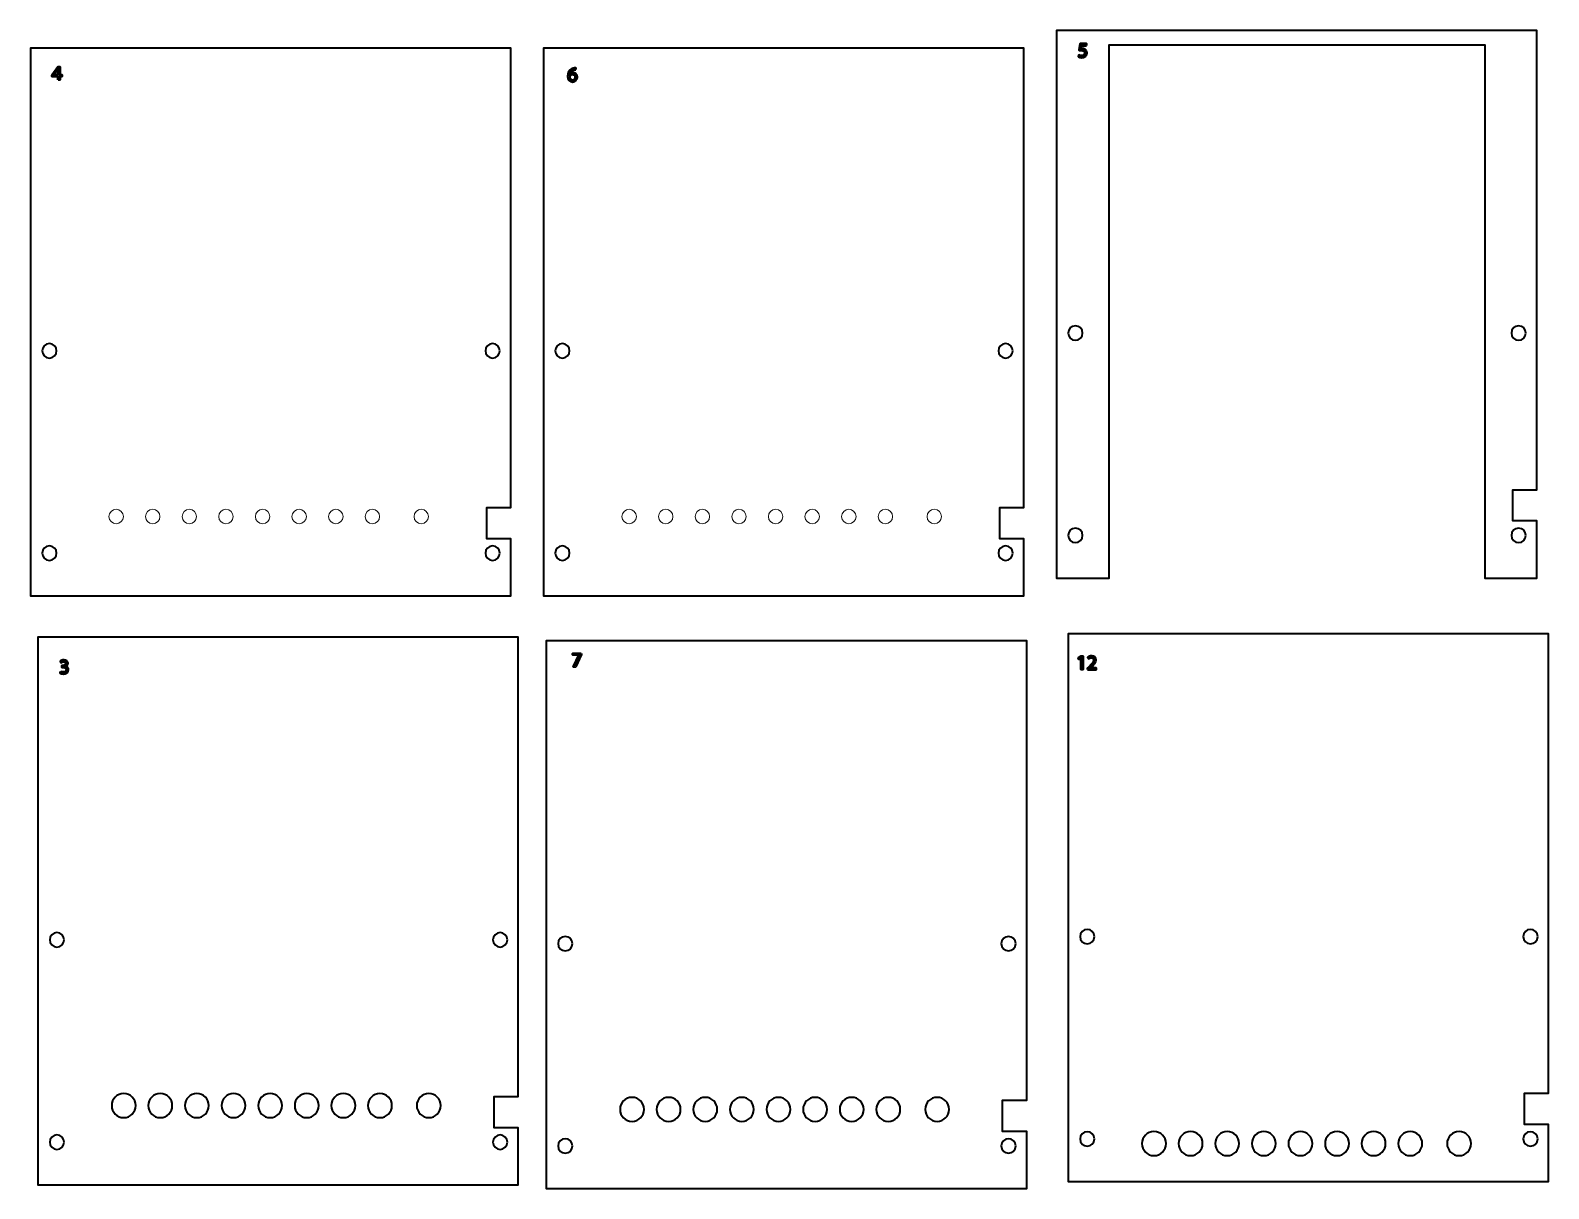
# Model space of a CAD drawing. Header units: inches. Extents: x -37 to 279, y -210 to 31.
import ezdxf

# ---------------------------------------------------------------- set-up
doc = ezdxf.new("R2010")
doc.units = ezdxf.units.IN
doc.header["$MEASUREMENT"] = 0
doc.layers.add('Layer 1', color=7, linetype='Continuous')

# ---------------------------------------------------------------- blocks, each defined once
blk = doc.blocks.new('block 3')
at = {"layer": 'Layer 1', "color": 12, "lineweight": 20, "true_color": 0xd41919}
blk.add_open_spline([(43.11, -70.1), (43.11, -69.28), (43.79, -68.6), (44.61, -68.6), (45.44, -68.6), (46.11, -69.28), (46.11, -70.1), (46.11, -70.93), (45.44, -71.6), (44.61, -71.6), (43.79, -71.6), (43.11, -70.93), (43.11, -70.1)], degree=3, knots=[0, 0, 0, 0, 1, 1, 1, 2, 2, 2, 3, 3, 3, 4, 4, 4, 4], dxfattribs=at)
blk = doc.blocks.new('block 4')
at = {"layer": 'Layer 1', "color": 12, "lineweight": 20, "true_color": 0xd41919}
blk.add_open_spline([(32.95, -70.1), (32.95, -69.28), (33.63, -68.6), (34.45, -68.6), (35.28, -68.6), (35.95, -69.28), (35.95, -70.1), (35.95, -70.93), (35.28, -71.6), (34.45, -71.6), (33.63, -71.6), (32.95, -70.93), (32.95, -70.1)], degree=3, knots=[0, 0, 0, 0, 1, 1, 1, 2, 2, 2, 3, 3, 3, 4, 4, 4, 4], dxfattribs=at)
blk = doc.blocks.new('block 5')
at = {"layer": 'Layer 1', "color": 12, "lineweight": 20, "true_color": 0xd41919}
blk.add_open_spline([(25.33, -70.1), (25.33, -69.28), (26.01, -68.6), (26.83, -68.6), (27.66, -68.6), (28.33, -69.28), (28.33, -70.1), (28.33, -70.93), (27.66, -71.6), (26.83, -71.6), (26.01, -71.6), (25.33, -70.93), (25.33, -70.1)], degree=3, knots=[0, 0, 0, 0, 1, 1, 1, 2, 2, 2, 3, 3, 3, 4, 4, 4, 4], dxfattribs=at)
blk = doc.blocks.new('block 6')
at = {"layer": 'Layer 1', "color": 12, "lineweight": 20, "true_color": 0xd41919}
blk.add_open_spline([(17.71, -70.1), (17.71, -69.28), (18.39, -68.6), (19.21, -68.6), (20.04, -68.6), (20.71, -69.28), (20.71, -70.1), (20.71, -70.93), (20.04, -71.6), (19.21, -71.6), (18.39, -71.6), (17.71, -70.93), (17.71, -70.1)], degree=3, knots=[0, 0, 0, 0, 1, 1, 1, 2, 2, 2, 3, 3, 3, 4, 4, 4, 4], dxfattribs=at)
blk = doc.blocks.new('block 7')
at = {"layer": 'Layer 1', "color": 12, "lineweight": 20, "true_color": 0xd41919}
blk.add_open_spline([(10.09, -70.1), (10.09, -69.28), (10.77, -68.6), (11.59, -68.6), (12.42, -68.6), (13.09, -69.28), (13.09, -70.1), (13.09, -70.93), (12.42, -71.6), (11.59, -71.6), (10.77, -71.6), (10.09, -70.93), (10.09, -70.1)], degree=3, knots=[0, 0, 0, 0, 1, 1, 1, 2, 2, 2, 3, 3, 3, 4, 4, 4, 4], dxfattribs=at)
blk = doc.blocks.new('block 8')
at = {"layer": 'Layer 1', "color": 12, "lineweight": 20, "true_color": 0xd41919}
blk.add_open_spline([(2.47, -70.1), (2.47, -69.28), (3.15, -68.6), (3.97, -68.6), (4.8, -68.6), (5.47, -69.28), (5.47, -70.1), (5.47, -70.93), (4.8, -71.6), (3.97, -71.6), (3.15, -71.6), (2.47, -70.93), (2.47, -70.1)], degree=3, knots=[0, 0, 0, 0, 1, 1, 1, 2, 2, 2, 3, 3, 3, 4, 4, 4, 4], dxfattribs=at)
blk = doc.blocks.new('block 9')
at = {"layer": 'Layer 1', "color": 12, "lineweight": 20, "true_color": 0xd41919}
blk.add_open_spline([(-5.15, -70.1), (-5.15, -69.28), (-4.47, -68.6), (-3.65, -68.6), (-2.82, -68.6), (-2.15, -69.28), (-2.15, -70.1), (-2.15, -70.93), (-2.82, -71.6), (-3.65, -71.6), (-4.47, -71.6), (-5.15, -70.93), (-5.15, -70.1)], degree=3, knots=[0, 0, 0, 0, 1, 1, 1, 2, 2, 2, 3, 3, 3, 4, 4, 4, 4], dxfattribs=at)
blk = doc.blocks.new('block 10')
at = {"layer": 'Layer 1', "color": 12, "lineweight": 20, "true_color": 0xd41919}
blk.add_open_spline([(-12.77, -70.1), (-12.77, -69.28), (-12.09, -68.6), (-11.27, -68.6), (-10.44, -68.6), (-9.77, -69.28), (-9.77, -70.1), (-9.77, -70.93), (-10.44, -71.6), (-11.27, -71.6), (-12.09, -71.6), (-12.77, -70.93), (-12.77, -70.1)], degree=3, knots=[0, 0, 0, 0, 1, 1, 1, 2, 2, 2, 3, 3, 3, 4, 4, 4, 4], dxfattribs=at)
blk = doc.blocks.new('block 11')
at = {"layer": 'Layer 1', "color": 12, "lineweight": 20, "true_color": 0xd41919}
blk.add_open_spline([(-20.39, -70.1), (-20.39, -69.28), (-19.71, -68.6), (-18.89, -68.6), (-18.06, -68.6), (-17.39, -69.28), (-17.39, -70.1), (-17.39, -70.93), (-18.06, -71.6), (-18.89, -71.6), (-19.71, -71.6), (-20.39, -70.93), (-20.39, -70.1)], degree=3, knots=[0, 0, 0, 0, 1, 1, 1, 2, 2, 2, 3, 3, 3, 4, 4, 4, 4], dxfattribs=at)
blk = doc.blocks.new('block 2')
at = {"layer": 'Layer 1'}
for name in ['block 11', 'block 10', 'block 9', 'block 8', 'block 7', 'block 6', 'block 5', 'block 4', 'block 3']:
    blk.add_blockref(name, (0, 0), dxfattribs=at)
blk = doc.blocks.new('block 13')
at = {"layer": 'Layer 1', "color": 12, "lineweight": 20, "true_color": 0xd41919}
blk.add_open_spline([(149.89, -70.1), (149.89, -69.28), (150.56, -68.6), (151.39, -68.6), (152.22, -68.6), (152.89, -69.28), (152.89, -70.1), (152.89, -70.93), (152.22, -71.6), (151.39, -71.6), (150.56, -71.6), (149.89, -70.93), (149.89, -70.1)], degree=3, knots=[0, 0, 0, 0, 1, 1, 1, 2, 2, 2, 3, 3, 3, 4, 4, 4, 4], dxfattribs=at)
blk = doc.blocks.new('block 14')
at = {"layer": 'Layer 1', "color": 12, "lineweight": 20, "true_color": 0xd41919}
blk.add_open_spline([(139.73, -70.1), (139.73, -69.28), (140.4, -68.6), (141.23, -68.6), (142.06, -68.6), (142.73, -69.28), (142.73, -70.1), (142.73, -70.93), (142.06, -71.6), (141.23, -71.6), (140.4, -71.6), (139.73, -70.93), (139.73, -70.1)], degree=3, knots=[0, 0, 0, 0, 1, 1, 1, 2, 2, 2, 3, 3, 3, 4, 4, 4, 4], dxfattribs=at)
blk = doc.blocks.new('block 15')
at = {"layer": 'Layer 1', "color": 12, "lineweight": 20, "true_color": 0xd41919}
blk.add_open_spline([(132.11, -70.1), (132.11, -69.28), (132.78, -68.6), (133.61, -68.6), (134.44, -68.6), (135.11, -69.28), (135.11, -70.1), (135.11, -70.93), (134.44, -71.6), (133.61, -71.6), (132.78, -71.6), (132.11, -70.93), (132.11, -70.1)], degree=3, knots=[0, 0, 0, 0, 1, 1, 1, 2, 2, 2, 3, 3, 3, 4, 4, 4, 4], dxfattribs=at)
blk = doc.blocks.new('block 16')
at = {"layer": 'Layer 1', "color": 12, "lineweight": 20, "true_color": 0xd41919}
blk.add_open_spline([(124.49, -70.1), (124.49, -69.28), (125.16, -68.6), (125.99, -68.6), (126.82, -68.6), (127.49, -69.28), (127.49, -70.1), (127.49, -70.93), (126.82, -71.6), (125.99, -71.6), (125.16, -71.6), (124.49, -70.93), (124.49, -70.1)], degree=3, knots=[0, 0, 0, 0, 1, 1, 1, 2, 2, 2, 3, 3, 3, 4, 4, 4, 4], dxfattribs=at)
blk = doc.blocks.new('block 17')
at = {"layer": 'Layer 1', "color": 12, "lineweight": 20, "true_color": 0xd41919}
blk.add_open_spline([(116.87, -70.1), (116.87, -69.28), (117.54, -68.6), (118.37, -68.6), (119.2, -68.6), (119.87, -69.28), (119.87, -70.1), (119.87, -70.93), (119.2, -71.6), (118.37, -71.6), (117.54, -71.6), (116.87, -70.93), (116.87, -70.1)], degree=3, knots=[0, 0, 0, 0, 1, 1, 1, 2, 2, 2, 3, 3, 3, 4, 4, 4, 4], dxfattribs=at)
blk = doc.blocks.new('block 18')
at = {"layer": 'Layer 1', "color": 12, "lineweight": 20, "true_color": 0xd41919}
blk.add_open_spline([(109.25, -70.1), (109.25, -69.28), (109.92, -68.6), (110.75, -68.6), (111.58, -68.6), (112.25, -69.28), (112.25, -70.1), (112.25, -70.93), (111.58, -71.6), (110.75, -71.6), (109.92, -71.6), (109.25, -70.93), (109.25, -70.1)], degree=3, knots=[0, 0, 0, 0, 1, 1, 1, 2, 2, 2, 3, 3, 3, 4, 4, 4, 4], dxfattribs=at)
blk = doc.blocks.new('block 19')
at = {"layer": 'Layer 1', "color": 12, "lineweight": 20, "true_color": 0xd41919}
blk.add_open_spline([(101.63, -70.1), (101.63, -69.28), (102.3, -68.6), (103.13, -68.6), (103.96, -68.6), (104.63, -69.28), (104.63, -70.1), (104.63, -70.93), (103.96, -71.6), (103.13, -71.6), (102.3, -71.6), (101.63, -70.93), (101.63, -70.1)], degree=3, knots=[0, 0, 0, 0, 1, 1, 1, 2, 2, 2, 3, 3, 3, 4, 4, 4, 4], dxfattribs=at)
blk = doc.blocks.new('block 20')
at = {"layer": 'Layer 1', "color": 12, "lineweight": 20, "true_color": 0xd41919}
blk.add_open_spline([(94.01, -70.1), (94.01, -69.28), (94.68, -68.6), (95.51, -68.6), (96.34, -68.6), (97.01, -69.28), (97.01, -70.1), (97.01, -70.93), (96.34, -71.6), (95.51, -71.6), (94.68, -71.6), (94.01, -70.93), (94.01, -70.1)], degree=3, knots=[0, 0, 0, 0, 1, 1, 1, 2, 2, 2, 3, 3, 3, 4, 4, 4, 4], dxfattribs=at)
blk = doc.blocks.new('block 21')
at = {"layer": 'Layer 1', "color": 12, "lineweight": 20, "true_color": 0xd41919}
blk.add_open_spline([(86.39, -70.1), (86.39, -69.28), (87.06, -68.6), (87.89, -68.6), (88.72, -68.6), (89.39, -69.28), (89.39, -70.1), (89.39, -70.93), (88.72, -71.6), (87.89, -71.6), (87.06, -71.6), (86.39, -70.93), (86.39, -70.1)], degree=3, knots=[0, 0, 0, 0, 1, 1, 1, 2, 2, 2, 3, 3, 3, 4, 4, 4, 4], dxfattribs=at)
blk = doc.blocks.new('block 12')
at = {"layer": 'Layer 1'}
for name in ['block 21', 'block 20', 'block 19', 'block 18', 'block 17', 'block 16', 'block 15', 'block 14', 'block 13']:
    blk.add_blockref(name, (0, 0), dxfattribs=at)
blk = doc.blocks.new('block 23')
at = {"layer": 'Layer 1', "color": 12, "lineweight": 35, "true_color": 0xd41919}
blk.add_open_spline([(149.49, -193.49), (149.49, -192.11), (150.61, -190.99), (151.99, -190.99), (153.37, -190.99), (154.49, -192.11), (154.49, -193.49), (154.49, -194.87), (153.37, -195.99), (151.99, -195.99), (150.61, -195.99), (149.49, -194.87), (149.49, -193.49)], degree=3, knots=[0, 0, 0, 0, 1, 1, 1, 2, 2, 2, 3, 3, 3, 4, 4, 4, 4], dxfattribs=at)
blk = doc.blocks.new('block 24')
at = {"layer": 'Layer 1', "color": 12, "lineweight": 35, "true_color": 0xd41919}
blk.add_open_spline([(139.33, -193.49), (139.33, -192.11), (140.45, -190.99), (141.83, -190.99), (143.21, -190.99), (144.33, -192.11), (144.33, -193.49), (144.33, -194.87), (143.21, -195.99), (141.83, -195.99), (140.45, -195.99), (139.33, -194.87), (139.33, -193.49)], degree=3, knots=[0, 0, 0, 0, 1, 1, 1, 2, 2, 2, 3, 3, 3, 4, 4, 4, 4], dxfattribs=at)
blk = doc.blocks.new('block 25')
at = {"layer": 'Layer 1', "color": 12, "lineweight": 35, "true_color": 0xd41919}
blk.add_open_spline([(131.71, -193.49), (131.71, -192.11), (132.83, -190.99), (134.21, -190.99), (135.59, -190.99), (136.71, -192.11), (136.71, -193.49), (136.71, -194.87), (135.59, -195.99), (134.21, -195.99), (132.83, -195.99), (131.71, -194.87), (131.71, -193.49)], degree=3, knots=[0, 0, 0, 0, 1, 1, 1, 2, 2, 2, 3, 3, 3, 4, 4, 4, 4], dxfattribs=at)
blk = doc.blocks.new('block 26')
at = {"layer": 'Layer 1', "color": 12, "lineweight": 35, "true_color": 0xd41919}
blk.add_open_spline([(124.09, -193.49), (124.09, -192.11), (125.21, -190.99), (126.59, -190.99), (127.97, -190.99), (129.09, -192.11), (129.09, -193.49), (129.09, -194.87), (127.97, -195.99), (126.59, -195.99), (125.21, -195.99), (124.09, -194.87), (124.09, -193.49)], degree=3, knots=[0, 0, 0, 0, 1, 1, 1, 2, 2, 2, 3, 3, 3, 4, 4, 4, 4], dxfattribs=at)
blk = doc.blocks.new('block 27')
at = {"layer": 'Layer 1', "color": 12, "lineweight": 35, "true_color": 0xd41919}
blk.add_open_spline([(116.47, -193.49), (116.47, -192.11), (117.59, -190.99), (118.97, -190.99), (120.35, -190.99), (121.47, -192.11), (121.47, -193.49), (121.47, -194.87), (120.35, -195.99), (118.97, -195.99), (117.59, -195.99), (116.47, -194.87), (116.47, -193.49)], degree=3, knots=[0, 0, 0, 0, 1, 1, 1, 2, 2, 2, 3, 3, 3, 4, 4, 4, 4], dxfattribs=at)
blk = doc.blocks.new('block 28')
at = {"layer": 'Layer 1', "color": 12, "lineweight": 35, "true_color": 0xd41919}
blk.add_open_spline([(108.85, -193.49), (108.85, -192.11), (109.97, -190.99), (111.35, -190.99), (112.73, -190.99), (113.85, -192.11), (113.85, -193.49), (113.85, -194.87), (112.73, -195.99), (111.35, -195.99), (109.97, -195.99), (108.85, -194.87), (108.85, -193.49)], degree=3, knots=[0, 0, 0, 0, 1, 1, 1, 2, 2, 2, 3, 3, 3, 4, 4, 4, 4], dxfattribs=at)
blk = doc.blocks.new('block 29')
at = {"layer": 'Layer 1', "color": 12, "lineweight": 35, "true_color": 0xd41919}
blk.add_open_spline([(101.23, -193.49), (101.23, -192.11), (102.35, -190.99), (103.73, -190.99), (105.11, -190.99), (106.23, -192.11), (106.23, -193.49), (106.23, -194.87), (105.11, -195.99), (103.73, -195.99), (102.35, -195.99), (101.23, -194.87), (101.23, -193.49)], degree=3, knots=[0, 0, 0, 0, 1, 1, 1, 2, 2, 2, 3, 3, 3, 4, 4, 4, 4], dxfattribs=at)
blk = doc.blocks.new('block 30')
at = {"layer": 'Layer 1', "color": 12, "lineweight": 35, "true_color": 0xd41919}
blk.add_open_spline([(93.61, -193.49), (93.61, -192.11), (94.73, -190.99), (96.11, -190.99), (97.49, -190.99), (98.61, -192.11), (98.61, -193.49), (98.61, -194.87), (97.49, -195.99), (96.11, -195.99), (94.73, -195.99), (93.61, -194.87), (93.61, -193.49)], degree=3, knots=[0, 0, 0, 0, 1, 1, 1, 2, 2, 2, 3, 3, 3, 4, 4, 4, 4], dxfattribs=at)
blk = doc.blocks.new('block 31')
at = {"layer": 'Layer 1', "color": 12, "lineweight": 35, "true_color": 0xd41919}
blk.add_open_spline([(85.99, -193.49), (85.99, -192.11), (87.11, -190.99), (88.49, -190.99), (89.87, -190.99), (90.99, -192.11), (90.99, -193.49), (90.99, -194.87), (89.87, -195.99), (88.49, -195.99), (87.11, -195.99), (85.99, -194.87), (85.99, -193.49)], degree=3, knots=[0, 0, 0, 0, 1, 1, 1, 2, 2, 2, 3, 3, 3, 4, 4, 4, 4], dxfattribs=at)
blk = doc.blocks.new('block 22')
at = {"layer": 'Layer 1'}
for name in ['block 31', 'block 30', 'block 29', 'block 28', 'block 27', 'block 26', 'block 25', 'block 24', 'block 23']:
    blk.add_blockref(name, (0, 0), dxfattribs=at)
blk = doc.blocks.new('block 33')
at = {"layer": 'Layer 1', "color": 12, "lineweight": 35, "true_color": 0xd41919}
blk.add_open_spline([(43.68, -192.71), (43.68, -191.33), (44.8, -190.21), (46.18, -190.21), (47.56, -190.21), (48.68, -191.33), (48.68, -192.71), (48.68, -194.09), (47.56, -195.21), (46.18, -195.21), (44.8, -195.21), (43.68, -194.09), (43.68, -192.71)], degree=3, knots=[0, 0, 0, 0, 1, 1, 1, 2, 2, 2, 3, 3, 3, 4, 4, 4, 4], dxfattribs=at)
blk = doc.blocks.new('block 34')
at = {"layer": 'Layer 1', "color": 12, "lineweight": 35, "true_color": 0xd41919}
blk.add_open_spline([(33.52, -192.71), (33.52, -191.33), (34.64, -190.21), (36.02, -190.21), (37.4, -190.21), (38.52, -191.33), (38.52, -192.71), (38.52, -194.09), (37.4, -195.21), (36.02, -195.21), (34.64, -195.21), (33.52, -194.09), (33.52, -192.71)], degree=3, knots=[0, 0, 0, 0, 1, 1, 1, 2, 2, 2, 3, 3, 3, 4, 4, 4, 4], dxfattribs=at)
blk = doc.blocks.new('block 35')
at = {"layer": 'Layer 1', "color": 12, "lineweight": 35, "true_color": 0xd41919}
blk.add_open_spline([(25.9, -192.71), (25.9, -191.33), (27.02, -190.21), (28.4, -190.21), (29.78, -190.21), (30.9, -191.33), (30.9, -192.71), (30.9, -194.09), (29.78, -195.21), (28.4, -195.21), (27.02, -195.21), (25.9, -194.09), (25.9, -192.71)], degree=3, knots=[0, 0, 0, 0, 1, 1, 1, 2, 2, 2, 3, 3, 3, 4, 4, 4, 4], dxfattribs=at)
blk = doc.blocks.new('block 36')
at = {"layer": 'Layer 1', "color": 12, "lineweight": 35, "true_color": 0xd41919}
blk.add_open_spline([(18.28, -192.71), (18.28, -191.33), (19.4, -190.21), (20.78, -190.21), (22.16, -190.21), (23.28, -191.33), (23.28, -192.71), (23.28, -194.09), (22.16, -195.21), (20.78, -195.21), (19.4, -195.21), (18.28, -194.09), (18.28, -192.71)], degree=3, knots=[0, 0, 0, 0, 1, 1, 1, 2, 2, 2, 3, 3, 3, 4, 4, 4, 4], dxfattribs=at)
blk = doc.blocks.new('block 37')
at = {"layer": 'Layer 1', "color": 12, "lineweight": 35, "true_color": 0xd41919}
blk.add_open_spline([(10.66, -192.71), (10.66, -191.33), (11.78, -190.21), (13.16, -190.21), (14.54, -190.21), (15.66, -191.33), (15.66, -192.71), (15.66, -194.09), (14.54, -195.21), (13.16, -195.21), (11.78, -195.21), (10.66, -194.09), (10.66, -192.71)], degree=3, knots=[0, 0, 0, 0, 1, 1, 1, 2, 2, 2, 3, 3, 3, 4, 4, 4, 4], dxfattribs=at)
blk = doc.blocks.new('block 38')
at = {"layer": 'Layer 1', "color": 12, "lineweight": 35, "true_color": 0xd41919}
blk.add_open_spline([(3.04, -192.71), (3.04, -191.33), (4.16, -190.21), (5.54, -190.21), (6.92, -190.21), (8.04, -191.33), (8.04, -192.71), (8.04, -194.09), (6.92, -195.21), (5.54, -195.21), (4.16, -195.21), (3.04, -194.09), (3.04, -192.71)], degree=3, knots=[0, 0, 0, 0, 1, 1, 1, 2, 2, 2, 3, 3, 3, 4, 4, 4, 4], dxfattribs=at)
blk = doc.blocks.new('block 39')
at = {"layer": 'Layer 1', "color": 12, "lineweight": 35, "true_color": 0xd41919}
blk.add_open_spline([(-4.58, -192.71), (-4.58, -191.33), (-3.46, -190.21), (-2.08, -190.21), (-0.7, -190.21), (0.42, -191.33), (0.42, -192.71), (0.42, -194.09), (-0.7, -195.21), (-2.08, -195.21), (-3.46, -195.21), (-4.58, -194.09), (-4.58, -192.71)], degree=3, knots=[0, 0, 0, 0, 1, 1, 1, 2, 2, 2, 3, 3, 3, 4, 4, 4, 4], dxfattribs=at)
blk = doc.blocks.new('block 40')
at = {"layer": 'Layer 1', "color": 12, "lineweight": 35, "true_color": 0xd41919}
blk.add_open_spline([(-12.2, -192.71), (-12.2, -191.33), (-11.08, -190.21), (-9.7, -190.21), (-8.32, -190.21), (-7.2, -191.33), (-7.2, -192.71), (-7.2, -194.09), (-8.32, -195.21), (-9.7, -195.21), (-11.08, -195.21), (-12.2, -194.09), (-12.2, -192.71)], degree=3, knots=[0, 0, 0, 0, 1, 1, 1, 2, 2, 2, 3, 3, 3, 4, 4, 4, 4], dxfattribs=at)
blk = doc.blocks.new('block 41')
at = {"layer": 'Layer 1', "color": 12, "lineweight": 35, "true_color": 0xd41919}
blk.add_open_spline([(-19.82, -192.71), (-19.82, -191.33), (-18.7, -190.21), (-17.32, -190.21), (-15.94, -190.21), (-14.82, -191.33), (-14.82, -192.71), (-14.82, -194.09), (-15.94, -195.21), (-17.32, -195.21), (-18.7, -195.21), (-19.82, -194.09), (-19.82, -192.71)], degree=3, knots=[0, 0, 0, 0, 1, 1, 1, 2, 2, 2, 3, 3, 3, 4, 4, 4, 4], dxfattribs=at)
blk = doc.blocks.new('block 32')
at = {"layer": 'Layer 1'}
for name in ['block 41', 'block 40', 'block 39', 'block 38', 'block 37', 'block 36', 'block 35', 'block 34', 'block 33']:
    blk.add_blockref(name, (0, 0), dxfattribs=at)
blk = doc.blocks.new('block 42')
at = {"layer": 'Layer 1', "color": 167, "lineweight": 50, "true_color": 0x2b4897}
blk.add_open_spline([(-30.47, -102.35), (-30.37, -102.42), (-30.12, -102.52), (-29.86, -102.52), (-29.38, -102.52), (-29.24, -102.22), (-29.24, -101.99), (-29.24, -101.6), (-29.59, -101.44), (-29.95, -101.44), (-29.95, -101.44), (-30.16, -101.44), (-30.16, -101.44), (-30.16, -101.44), (-30.16, -101.16), (-30.16, -101.16), (-30.16, -101.16), (-29.95, -101.16), (-29.95, -101.16), (-29.68, -101.16), (-29.34, -101.02), (-29.34, -100.7), (-29.34, -100.48), (-29.48, -100.28), (-29.82, -100.28), (-30.04, -100.28), (-30.25, -100.38), (-30.37, -100.46), (-30.37, -100.46), (-30.47, -100.19), (-30.47, -100.19), (-30.32, -100.09), (-30.04, -99.98), (-29.75, -99.98), (-29.21, -99.98), (-28.96, -100.3), (-28.96, -100.64), (-28.96, -100.92), (-29.13, -101.16), (-29.47, -101.28), (-29.47, -101.28), (-29.47, -101.29), (-29.47, -101.29), (-29.13, -101.36), (-28.86, -101.61), (-28.86, -102), (-28.86, -102.44), (-29.2, -102.82), (-29.86, -102.82), (-30.17, -102.82), (-30.44, -102.73), (-30.57, -102.64), (-30.57, -102.64), (-30.47, -102.35), (-30.47, -102.35)], degree=3, knots=[0, 0, 0, 0, 1, 1, 1, 2, 2, 2, 3, 3, 3, 4, 4, 4, 5, 5, 5, 6, 6, 6, 7, 7, 7, 8, 8, 8, 9, 9, 9, 10, 10, 10, 11, 11, 11, 12, 12, 12, 13, 13, 13, 14, 14, 14, 15, 15, 15, 16, 16, 16, 17, 17, 17, 18, 18, 18, 18], dxfattribs=at)
blk = doc.blocks.new('block 43')
at = {"layer": 'Layer 1', "color": 167, "lineweight": 50, "true_color": 0x2b4897}
blk.add_lwpolyline([(-30.94, 20.78), (-30.94, 21.52), (-32.22, 21.52), (-32.22, 21.77), (-30.99, 23.53), (-30.59, 23.53), (-30.59, 21.82), (-30.21, 21.82), (-30.21, 21.52), (-30.59, 21.52), (-30.59, 20.78), (-30.94, 20.78)], dxfattribs=at)
blk.add_open_spline([(-30.94, 21.82), (-30.94, 21.82), (-30.94, 22.73), (-30.94, 22.73), (-30.94, 22.88), (-30.94, 23.02), (-30.93, 23.17), (-30.93, 23.17), (-30.94, 23.17), (-30.94, 23.17), (-31.03, 23.01), (-31.1, 22.89), (-31.17, 22.76), (-31.17, 22.76), (-31.84, 21.83), (-31.84, 21.83), (-31.84, 21.83), (-31.84, 21.82), (-31.84, 21.82), (-31.84, 21.82), (-30.94, 21.82), (-30.94, 21.82)], degree=3, knots=[0, 0, 0, 0, 1, 1, 1, 2, 2, 2, 3, 3, 3, 4, 4, 4, 5, 5, 5, 6, 6, 6, 7, 7, 7, 7], dxfattribs=at)
blk = doc.blocks.new('block 44')
at = {"layer": 'Layer 1', "color": 167, "lineweight": 50, "true_color": 0x2b4897}
blk.add_open_spline([(183.07, 27.94), (183.07, 27.94), (182.02, 27.94), (182.02, 27.94), (182.02, 27.94), (181.92, 27.24), (181.92, 27.24), (181.98, 27.25), (182.04, 27.25), (182.14, 27.25), (182.35, 27.25), (182.56, 27.21), (182.73, 27.11), (182.95, 26.98), (183.13, 26.75), (183.13, 26.4), (183.13, 25.86), (182.7, 25.46), (182.1, 25.46), (181.8, 25.46), (181.55, 25.55), (181.42, 25.63), (181.42, 25.63), (181.51, 25.91), (181.51, 25.91), (181.62, 25.85), (181.85, 25.76), (182.1, 25.76), (182.45, 25.76), (182.75, 25.99), (182.75, 26.36), (182.75, 26.71), (182.51, 26.97), (181.96, 26.97), (181.8, 26.97), (181.68, 26.95), (181.58, 26.94), (181.58, 26.94), (181.76, 28.26), (181.76, 28.26), (181.76, 28.26), (183.07, 28.26), (183.07, 28.26), (183.07, 28.26), (183.07, 27.94), (183.07, 27.94)], degree=3, knots=[0, 0, 0, 0, 1, 1, 1, 2, 2, 2, 3, 3, 3, 4, 4, 4, 5, 5, 5, 6, 6, 6, 7, 7, 7, 8, 8, 8, 9, 9, 9, 10, 10, 10, 11, 11, 11, 12, 12, 12, 13, 13, 13, 14, 14, 14, 15, 15, 15, 15], dxfattribs=at)
blk = doc.blocks.new('block 45')
at = {"layer": 'Layer 1', "color": 167, "lineweight": 50, "true_color": 0x2b4897}
for points, knots in [([(76.76, 22.93), (76.69, 22.94), (76.59, 22.93), (76.49, 22.91), (75.9, 22.82), (75.59, 22.39), (75.53, 21.94), (75.53, 21.94), (75.54, 21.94), (75.54, 21.94), (75.67, 22.11), (75.9, 22.25), (76.21, 22.25), (76.69, 22.25), (77.04, 21.9), (77.04, 21.37), (77.04, 20.86), (76.69, 20.4), (76.12, 20.4), (75.53, 20.4), (75.15, 20.85), (75.15, 21.57), (75.15, 22.11), (75.34, 22.54), (75.61, 22.81), (75.84, 23.03), (76.15, 23.17), (76.49, 23.21), (76.6, 23.23), (76.7, 23.24), (76.76, 23.24), (76.76, 23.24), (76.76, 22.93), (76.76, 22.93)], [0, 0, 0, 0, 1, 1, 1, 2, 2, 2, 3, 3, 3, 4, 4, 4, 5, 5, 5, 6, 6, 6, 7, 7, 7, 8, 8, 8, 9, 9, 9, 10, 10, 10, 11, 11, 11, 11]), ([(76.66, 21.34), (76.66, 21.74), (76.43, 21.98), (76.09, 21.98), (75.87, 21.98), (75.66, 21.84), (75.56, 21.64), (75.53, 21.59), (75.52, 21.54), (75.52, 21.47), (75.53, 21.02), (75.73, 20.68), (76.12, 20.68), (76.44, 20.68), (76.66, 20.95), (76.66, 21.34)], [0, 0, 0, 0, 1, 1, 1, 2, 2, 2, 3, 3, 3, 4, 4, 4, 5, 5, 5, 5])]:
    blk.add_open_spline(points, degree=3, knots=knots, dxfattribs=at)
blk = doc.blocks.new('block 46')
at = {"layer": 'Layer 1', "color": 167, "lineweight": 50, "true_color": 0x2b4897}
blk.add_lwpolyline([(77.9, -98.6), (77.9, -98.85), (76.71, -101.36), (76.32, -101.36), (77.51, -98.92), (77.51, -98.91), (76.17, -98.91), (76.17, -98.6), (77.9, -98.6)], dxfattribs=at)
blk = doc.blocks.new('block 48')
at = {"layer": 'Layer 1', "color": 12, "lineweight": 35, "true_color": 0xd41919}
blk.add_open_spline([(258.13, -200.62), (258.13, -199.24), (259.25, -198.12), (260.63, -198.12), (262.01, -198.12), (263.13, -199.24), (263.13, -200.62), (263.13, -202), (262.01, -203.12), (260.63, -203.12), (259.25, -203.12), (258.13, -202), (258.13, -200.62)], degree=3, knots=[0, 0, 0, 0, 1, 1, 1, 2, 2, 2, 3, 3, 3, 4, 4, 4, 4], dxfattribs=at)
blk = doc.blocks.new('block 49')
at = {"layer": 'Layer 1', "color": 12, "lineweight": 35, "true_color": 0xd41919}
blk.add_open_spline([(247.97, -200.62), (247.97, -199.24), (249.09, -198.12), (250.47, -198.12), (251.85, -198.12), (252.97, -199.24), (252.97, -200.62), (252.97, -202), (251.85, -203.12), (250.47, -203.12), (249.09, -203.12), (247.97, -202), (247.97, -200.62)], degree=3, knots=[0, 0, 0, 0, 1, 1, 1, 2, 2, 2, 3, 3, 3, 4, 4, 4, 4], dxfattribs=at)
blk = doc.blocks.new('block 50')
at = {"layer": 'Layer 1', "color": 12, "lineweight": 35, "true_color": 0xd41919}
blk.add_open_spline([(240.35, -200.62), (240.35, -199.24), (241.47, -198.12), (242.85, -198.12), (244.23, -198.12), (245.35, -199.24), (245.35, -200.62), (245.35, -202), (244.23, -203.12), (242.85, -203.12), (241.47, -203.12), (240.35, -202), (240.35, -200.62)], degree=3, knots=[0, 0, 0, 0, 1, 1, 1, 2, 2, 2, 3, 3, 3, 4, 4, 4, 4], dxfattribs=at)
blk = doc.blocks.new('block 51')
at = {"layer": 'Layer 1', "color": 12, "lineweight": 35, "true_color": 0xd41919}
blk.add_open_spline([(232.73, -200.62), (232.73, -199.24), (233.85, -198.12), (235.23, -198.12), (236.61, -198.12), (237.73, -199.24), (237.73, -200.62), (237.73, -202), (236.61, -203.12), (235.23, -203.12), (233.85, -203.12), (232.73, -202), (232.73, -200.62)], degree=3, knots=[0, 0, 0, 0, 1, 1, 1, 2, 2, 2, 3, 3, 3, 4, 4, 4, 4], dxfattribs=at)
blk = doc.blocks.new('block 52')
at = {"layer": 'Layer 1', "color": 12, "lineweight": 35, "true_color": 0xd41919}
blk.add_open_spline([(225.11, -200.62), (225.11, -199.24), (226.23, -198.12), (227.61, -198.12), (228.99, -198.12), (230.11, -199.24), (230.11, -200.62), (230.11, -202), (228.99, -203.12), (227.61, -203.12), (226.23, -203.12), (225.11, -202), (225.11, -200.62)], degree=3, knots=[0, 0, 0, 0, 1, 1, 1, 2, 2, 2, 3, 3, 3, 4, 4, 4, 4], dxfattribs=at)
blk = doc.blocks.new('block 53')
at = {"layer": 'Layer 1', "color": 12, "lineweight": 35, "true_color": 0xd41919}
blk.add_open_spline([(217.49, -200.62), (217.49, -199.24), (218.61, -198.12), (219.99, -198.12), (221.37, -198.12), (222.49, -199.24), (222.49, -200.62), (222.49, -202), (221.37, -203.12), (219.99, -203.12), (218.61, -203.12), (217.49, -202), (217.49, -200.62)], degree=3, knots=[0, 0, 0, 0, 1, 1, 1, 2, 2, 2, 3, 3, 3, 4, 4, 4, 4], dxfattribs=at)
blk = doc.blocks.new('block 54')
at = {"layer": 'Layer 1', "color": 12, "lineweight": 35, "true_color": 0xd41919}
blk.add_open_spline([(209.87, -200.62), (209.87, -199.24), (210.99, -198.12), (212.37, -198.12), (213.75, -198.12), (214.87, -199.24), (214.87, -200.62), (214.87, -202), (213.75, -203.12), (212.37, -203.12), (210.99, -203.12), (209.87, -202), (209.87, -200.62)], degree=3, knots=[0, 0, 0, 0, 1, 1, 1, 2, 2, 2, 3, 3, 3, 4, 4, 4, 4], dxfattribs=at)
blk = doc.blocks.new('block 55')
at = {"layer": 'Layer 1', "color": 12, "lineweight": 35, "true_color": 0xd41919}
blk.add_open_spline([(202.25, -200.62), (202.25, -199.24), (203.37, -198.12), (204.75, -198.12), (206.13, -198.12), (207.25, -199.24), (207.25, -200.62), (207.25, -202), (206.13, -203.12), (204.75, -203.12), (203.37, -203.12), (202.25, -202), (202.25, -200.62)], degree=3, knots=[0, 0, 0, 0, 1, 1, 1, 2, 2, 2, 3, 3, 3, 4, 4, 4, 4], dxfattribs=at)
blk = doc.blocks.new('block 56')
at = {"layer": 'Layer 1', "color": 12, "lineweight": 35, "true_color": 0xd41919}
blk.add_open_spline([(194.63, -200.62), (194.63, -199.24), (195.75, -198.12), (197.13, -198.12), (198.51, -198.12), (199.63, -199.24), (199.63, -200.62), (199.63, -202), (198.51, -203.12), (197.13, -203.12), (195.75, -203.12), (194.63, -202), (194.63, -200.62)], degree=3, knots=[0, 0, 0, 0, 1, 1, 1, 2, 2, 2, 3, 3, 3, 4, 4, 4, 4], dxfattribs=at)
blk = doc.blocks.new('block 47')
at = {"layer": 'Layer 1'}
for name in ['block 56', 'block 55', 'block 54', 'block 53', 'block 52', 'block 51', 'block 50', 'block 49', 'block 48']:
    blk.add_blockref(name, (0, 0), dxfattribs=at)
blk = doc.blocks.new('block 57')
at = {"layer": 'Layer 1', "color": 167, "lineweight": 50, "true_color": 0x2b4897}
blk.add_lwpolyline([(181.95, -99.53), (181.95, -99.53), (181.47, -99.79), (181.4, -99.51), (182, -99.19), (182.31, -99.19), (182.31, -101.94), (181.95, -101.94), (181.95, -99.53)], dxfattribs=at)
blk.add_open_spline([(183.32, -101.94), (183.32, -101.94), (183.32, -101.71), (183.32, -101.71), (183.32, -101.71), (183.61, -101.42), (183.61, -101.42), (184.31, -100.76), (184.63, -100.4), (184.63, -99.99), (184.63, -99.71), (184.5, -99.45), (184.09, -99.45), (183.84, -99.45), (183.63, -99.58), (183.5, -99.68), (183.5, -99.68), (183.38, -99.42), (183.38, -99.42), (183.58, -99.26), (183.85, -99.14), (184.16, -99.14), (184.76, -99.14), (185.01, -99.55), (185.01, -99.94), (185.01, -100.45), (184.64, -100.86), (184.06, -101.42), (184.06, -101.42), (183.84, -101.62), (183.84, -101.62), (183.84, -101.62), (183.84, -101.63), (183.84, -101.63), (183.84, -101.63), (185.07, -101.63), (185.07, -101.63), (185.07, -101.63), (185.07, -101.94), (185.07, -101.94), (185.07, -101.94), (183.32, -101.94), (183.32, -101.94)], degree=3, knots=[0, 0, 0, 0, 1, 1, 1, 2, 2, 2, 3, 3, 3, 4, 4, 4, 5, 5, 5, 6, 6, 6, 7, 7, 7, 8, 8, 8, 9, 9, 9, 10, 10, 10, 11, 11, 11, 12, 12, 12, 13, 13, 13, 14, 14, 14, 14], dxfattribs=at)

msp = doc.modelspace()

# ---------------------------------------------------------------- linework, layer by layer
at = {"layer": 'Layer 1', "color": 7, "lineweight": 35, "true_color": 0xffffff}
for points in [[(269.5, 31.09), (184.59, 31.09), (176.81, 31.09), (176.81, 28.09), (176.81, -82.91), (187.77, -82.91), (187.77, 28.09), (265.97, 28.09), (265.97, -82.91), (276.81, -82.91), (276.81, -71.02), (271.81, -71.02), (271.81, -64.52), (276.81, -64.52), (276.81, 28.09), (276.81, 31.09), (269.5, 31.09)], [(55.94, 27.39), (-28.96, 27.39), (-36.74, 27.39), (-36.74, 24.39), (-36.74, -65.48), (-36.74, -86.61), (-28.96, -86.61), (55.94, -86.61), (63.26, -86.61), (63.26, -74.72), (58.26, -74.72), (58.26, -68.22), (63.26, -68.22), (63.26, -65.48), (63.26, 24.39), (63.26, 27.39), (55.94, 27.39)], [(162.72, 27.39), (77.82, 27.39), (70.03, 27.39), (70.03, 24.39), (70.03, -65.48), (70.03, -86.61), (77.82, -86.61), (162.72, -86.61), (170.03, -86.61), (170.03, -74.72), (165.03, -74.72), (165.03, -68.22), (170.03, -68.22), (170.03, -65.48), (170.03, 24.39), (170.03, 27.39), (162.72, 27.39)], [(271.96, -94.53), (187.06, -94.53), (179.27, -94.53), (179.27, -97.53), (179.27, -187.41), (179.27, -208.53), (187.06, -208.53), (271.96, -208.53), (279.27, -208.53), (279.27, -196.64), (274.27, -196.64), (274.27, -190.14), (279.27, -190.14), (279.27, -187.41), (279.27, -97.53), (279.27, -94.53), (271.96, -94.53)], [(57.51, -95.21), (-27.39, -95.21), (-35.18, -95.21), (-35.18, -98.21), (-35.18, -188.08), (-35.18, -209.21), (-27.39, -209.21), (57.51, -209.21), (64.82, -209.21), (64.82, -197.32), (59.82, -197.32), (59.82, -190.82), (64.82, -190.82), (64.82, -188.08), (64.82, -98.21), (64.82, -95.21), (57.51, -95.21)], [(163.32, -95.99), (78.41, -95.99), (70.63, -95.99), (70.63, -98.99), (70.63, -188.87), (70.63, -209.99), (78.41, -209.99), (163.32, -209.99), (170.63, -209.99), (170.63, -198.1), (165.63, -198.1), (165.63, -191.6), (170.63, -191.6), (170.63, -188.87), (170.63, -98.99), (170.63, -95.99), (163.32, -95.99)]]:
    msp.add_lwpolyline(points, dxfattribs=at)
at = {"layer": 'Layer 1', "color": 12, "lineweight": 35, "true_color": 0xd41919}
for points in [[(182.27, -31.92), (182.27, -32.75), (181.6, -33.42), (180.77, -33.42), (179.94, -33.42), (179.27, -32.75), (179.27, -31.92), (179.27, -31.09), (179.94, -30.42), (180.77, -30.42), (181.6, -30.42), (182.27, -31.09), (182.27, -31.92)], [(274.52, -31.92), (274.52, -32.75), (273.85, -33.42), (273.02, -33.42), (272.19, -33.42), (271.52, -32.75), (271.52, -31.92), (271.52, -31.09), (272.19, -30.42), (273.02, -30.42), (273.85, -30.42), (274.52, -31.09), (274.52, -31.92)], [(-31.28, -35.61), (-31.28, -36.44), (-31.95, -37.11), (-32.78, -37.11), (-33.61, -37.11), (-34.28, -36.44), (-34.28, -35.61), (-34.28, -34.78), (-33.61, -34.11), (-32.78, -34.11), (-31.95, -34.11), (-31.28, -34.78), (-31.28, -35.61)], [(60.97, -35.61), (60.97, -36.44), (60.3, -37.11), (59.47, -37.11), (58.64, -37.11), (57.97, -36.44), (57.97, -35.61), (57.97, -34.78), (58.64, -34.11), (59.47, -34.11), (60.3, -34.11), (60.97, -34.78), (60.97, -35.61)], [(75.5, -35.61), (75.5, -36.44), (74.82, -37.11), (74, -37.11), (73.17, -37.11), (72.5, -36.44), (72.5, -35.61), (72.5, -34.78), (73.17, -34.11), (74, -34.11), (74.82, -34.11), (75.5, -34.78), (75.5, -35.61)], [(167.75, -35.61), (167.75, -36.44), (167.08, -37.11), (166.25, -37.11), (165.42, -37.11), (164.75, -36.44), (164.75, -35.61), (164.75, -34.78), (165.42, -34.11), (166.25, -34.11), (167.08, -34.11), (167.75, -34.78), (167.75, -35.61)], [(182.27, -74.02), (182.27, -74.85), (181.6, -75.52), (180.77, -75.52), (179.94, -75.52), (179.27, -74.85), (179.27, -74.02), (179.27, -73.2), (179.94, -72.52), (180.77, -72.52), (181.6, -72.52), (182.27, -73.2), (182.27, -74.02)], [(274.52, -74.02), (274.52, -74.85), (273.85, -75.52), (273.02, -75.52), (272.19, -75.52), (271.52, -74.85), (271.52, -74.02), (271.52, -73.2), (272.19, -72.52), (273.02, -72.52), (273.85, -72.52), (274.52, -73.2), (274.52, -74.02)], [(-31.28, -77.72), (-31.28, -78.55), (-31.95, -79.22), (-32.78, -79.22), (-33.61, -79.22), (-34.28, -78.55), (-34.28, -77.72), (-34.28, -76.89), (-33.61, -76.22), (-32.78, -76.22), (-31.95, -76.22), (-31.28, -76.89), (-31.28, -77.72)], [(60.97, -77.72), (60.97, -78.55), (60.3, -79.22), (59.47, -79.22), (58.64, -79.22), (57.97, -78.55), (57.97, -77.72), (57.97, -76.89), (58.64, -76.22), (59.47, -76.22), (60.3, -76.22), (60.97, -76.89), (60.97, -77.72)], [(75.5, -77.72), (75.5, -78.55), (74.82, -79.22), (74, -79.22), (73.17, -79.22), (72.5, -78.55), (72.5, -77.72), (72.5, -76.89), (73.17, -76.22), (74, -76.22), (74.82, -76.22), (75.5, -76.89), (75.5, -77.72)], [(167.75, -77.72), (167.75, -78.55), (167.08, -79.22), (166.25, -79.22), (165.42, -79.22), (164.75, -78.55), (164.75, -77.72), (164.75, -76.89), (165.42, -76.22), (166.25, -76.22), (167.08, -76.22), (167.75, -76.89), (167.75, -77.72)], [(-29.71, -158.21), (-29.71, -159.04), (-30.39, -159.71), (-31.21, -159.71), (-32.04, -159.71), (-32.71, -159.04), (-32.71, -158.21), (-32.71, -157.39), (-32.04, -156.71), (-31.21, -156.71), (-30.39, -156.71), (-29.71, -157.39), (-29.71, -158.21)], [(62.54, -158.21), (62.54, -159.04), (61.87, -159.71), (61.04, -159.71), (60.21, -159.71), (59.54, -159.04), (59.54, -158.21), (59.54, -157.39), (60.21, -156.71), (61.04, -156.71), (61.87, -156.71), (62.54, -157.39), (62.54, -158.21)], [(76.09, -159), (76.09, -159.82), (75.42, -160.5), (74.59, -160.5), (73.76, -160.5), (73.09, -159.82), (73.09, -159), (73.09, -158.17), (73.76, -157.5), (74.59, -157.5), (75.42, -157.5), (76.09, -158.17), (76.09, -159)], [(168.34, -159), (168.34, -159.82), (167.67, -160.5), (166.84, -160.5), (166.02, -160.5), (165.34, -159.82), (165.34, -159), (165.34, -158.17), (166.02, -157.5), (166.84, -157.5), (167.67, -157.5), (168.34, -158.17), (168.34, -159)], [(184.73, -157.54), (184.73, -158.37), (184.06, -159.04), (183.23, -159.04), (182.41, -159.04), (181.73, -158.37), (181.73, -157.54), (181.73, -156.71), (182.41, -156.04), (183.23, -156.04), (184.06, -156.04), (184.73, -156.71), (184.73, -157.54)], [(276.99, -157.54), (276.99, -158.37), (276.31, -159.04), (275.49, -159.04), (274.66, -159.04), (273.99, -158.37), (273.99, -157.54), (273.99, -156.71), (274.66, -156.04), (275.49, -156.04), (276.31, -156.04), (276.99, -156.71), (276.99, -157.54)], [(-29.71, -200.32), (-29.71, -201.15), (-30.39, -201.82), (-31.21, -201.82), (-32.04, -201.82), (-32.71, -201.15), (-32.71, -200.32), (-32.71, -199.49), (-32.04, -198.82), (-31.21, -198.82), (-30.39, -198.82), (-29.71, -199.49), (-29.71, -200.32)], [(62.54, -200.32), (62.54, -201.15), (61.87, -201.82), (61.04, -201.82), (60.21, -201.82), (59.54, -201.15), (59.54, -200.32), (59.54, -199.49), (60.21, -198.82), (61.04, -198.82), (61.87, -198.82), (62.54, -199.49), (62.54, -200.32)], [(184.73, -199.64), (184.73, -200.47), (184.06, -201.14), (183.23, -201.14), (182.41, -201.14), (181.73, -200.47), (181.73, -199.64), (181.73, -198.82), (182.41, -198.14), (183.23, -198.14), (184.06, -198.14), (184.73, -198.82), (184.73, -199.64)], [(276.99, -199.64), (276.99, -200.47), (276.31, -201.14), (275.49, -201.14), (274.66, -201.14), (273.99, -200.47), (273.99, -199.64), (273.99, -198.82), (274.66, -198.14), (275.49, -198.14), (276.31, -198.14), (276.99, -198.82), (276.99, -199.64)], [(76.09, -201.1), (76.09, -201.93), (75.42, -202.6), (74.59, -202.6), (73.76, -202.6), (73.09, -201.93), (73.09, -201.1), (73.09, -200.27), (73.76, -199.6), (74.59, -199.6), (75.42, -199.6), (76.09, -200.27), (76.09, -201.1)], [(168.34, -201.1), (168.34, -201.93), (167.67, -202.6), (166.84, -202.6), (166.02, -202.6), (165.34, -201.93), (165.34, -201.1), (165.34, -200.27), (166.02, -199.6), (166.84, -199.6), (167.67, -199.6), (168.34, -200.27), (168.34, -201.1)]]:
    msp.add_open_spline(points, degree=3, knots=[0, 0, 0, 0, 1, 1, 1, 2, 2, 2, 3, 3, 3, 4, 4, 4, 4], dxfattribs=at)

# ---------------------------------------------------------------- block references
at = {"layer": 'Layer 1'}
for name in ['block 44', 'block 43', 'block 45', 'block 2', 'block 12', 'block 42', 'block 46', 'block 57', 'block 32', 'block 22', 'block 47']:
    msp.add_blockref(name, (0, 0), dxfattribs=at)

doc.saveas('drawing.dxf')
